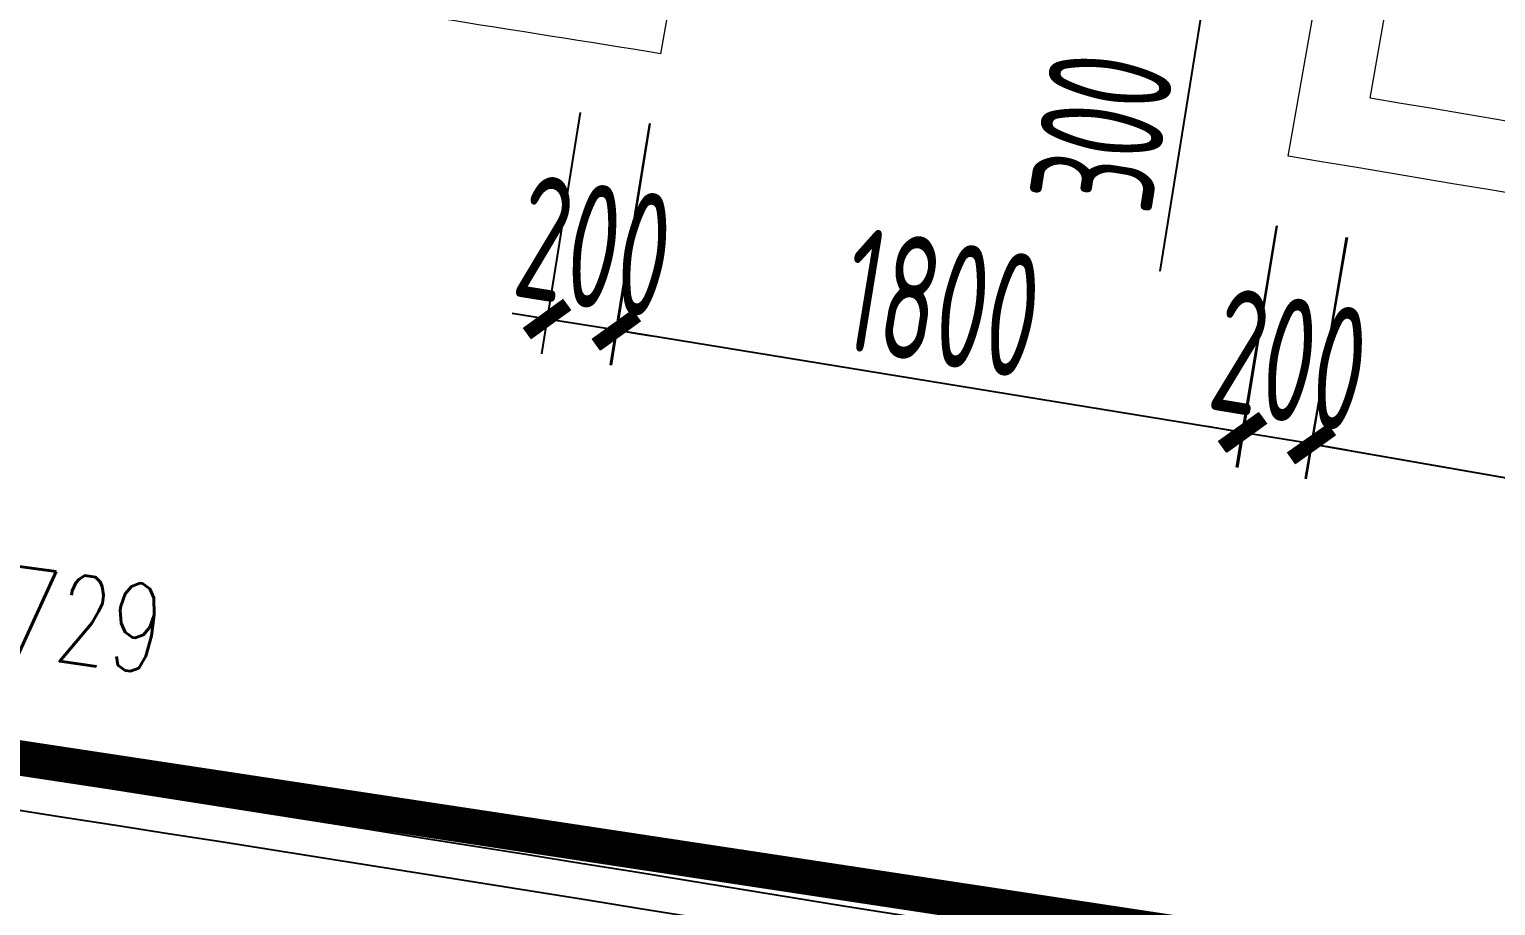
# Model space of a CAD drawing. Header units: millimetres. Extents: x 11677979 to 24947533, y -12764720 to -6308891.
# Drawn here: x 11824418 to 11828572, y -6400220 to -6397738 of the extents above; entities that cross this region are included whole.
import ezdxf
from ezdxf.enums import TextEntityAlignment as Align

# ---------------------------------------------------------------- set-up
doc = ezdxf.new("R2010")
doc.units = ezdxf.units.MM
doc.header["$LTSCALE"] = 10
for name, pattern in [('A2-RG-AXIS$0$CENTER', [2, 1.25, -0.25, 0.25, -0.25]), ('A2-RG-AXIS$0$DOTE', [2.42, 2, -0.2, 0.02, -0.2]), ('A2-RI-F4$0$A2-RG-AXIS$0$CENTER', [2, 1.25, -0.25, 0.25, -0.25]), ('A2-RI-F4$0$A2-RG-AXIS$0$DOTE', [2.42, 2, -0.2, 0.02, -0.2]), ('A2-RI-F4$0$HIDDEN', [0.375, 0.25, -0.125])]:
    doc.linetypes.add(name, pattern=pattern)
for name, color, linetype in [('A2-RB-F4$0$$34$A-DIMS-100', 1, 'Continuous'), ('A2-RB-F4$0$A-DIMS-100', 1, 'Continuous'), ('A2-RG-AXIS$0$A-GRID', 1, 'A2-RG-AXIS$0$CENTER'), ('A2-RI-F4$0$A-STRS-HRAL', 80, 'Continuous'), ('A2-RI-F4$0$A-SYMB-DOOR', 4, 'Continuous'), ('A2-RI-F4$0$A2-RB-F4$0$$34$A-DIMS-100', 1, 'Continuous'), ('A2-RI-F4$0$A2-RB-F4$0$A-DIMS-100', 1, 'Continuous'), ('A2-RI-F4$0$A2-RG-AXIS$0$A-GRID', 1, 'A2-RI-F4$0$A2-RG-AXIS$0$CENTER'), ('A2-RI-F4$0$防火卷帘门', 20, 'Continuous')]:
    doc.layers.add(name, color=color, linetype=linetype)
doc.layers.add('A2-RI-F4$0$A-WALL', color=7, linetype='Continuous', lineweight=5)
doc.styles.add('A2-RB-F4$0$$0$XD2008', font='hzs.shx', dxfattribs={"width": 0.7, "bigfont": 'hztxt.shx'})
doc.styles.add('A2-RB-F4$0$XD2008', font='hzs.shx', dxfattribs={"width": 0.7, "bigfont": 'hztxt.shx'})
doc.styles.add('A2-RI-F4$0$A2-RB-F4$0$$0$XD2008', font='hzs.shx', dxfattribs={"width": 0.7, "bigfont": 'hztxt.shx'})
doc.styles.add('A2-RI-F4$0$A2-RB-F4$0$XD2008', font='hzs.shx', dxfattribs={"width": 0.7, "bigfont": 'hztxt.shx'})
doc.styles.add('A2-RI-F4$0$ECADI-TXT', font='simplex.shx', dxfattribs={"bigfont": 'hztxt.shx'})
doc.dimstyles.new('A2-RB-F4$0$$0$XD100$0', dxfattribs={"dimscale": 100, "dimtxt": 3.5, "dimasz": 1, "dimexe": 1, "dimexo": 2, "dimgap": 0.5, "dimtad": 1, "dimdec": 0, "dimdsep": 46, "dimtxsty": 'A2-RB-F4$0$$0$XD2008', "dimblk1": 'A2-RB-F4$0$$20$_ArchTick', "dimblk2": 'A2-RB-F4$0$$20$_ArchTick', "dimsah": 1, "dimcen": 2.5, "dimclrt": 4, "dimaunit": 1, "dimadec": 0, "dimazin": 0, "dimtfac": 1, "dimtdec": 0, "dimtix": 1, "dimtmove": 2, "dimatfit": 3, "dimfxl": 0, "dimtolj": 1, "dimtzin": 0, "dimarcsym": 0})
doc.dimstyles.new('A2-RB-F4$0$XD100$0', dxfattribs={"dimscale": 100, "dimtxt": 3.5, "dimasz": 1, "dimexe": 1, "dimexo": 2, "dimgap": 0.5, "dimtad": 1, "dimdec": 0, "dimdsep": 46, "dimtxsty": 'A2-RB-F4$0$XD2008', "dimblk1": 'A2-RB-F4$0$_ArchTick', "dimblk2": 'A2-RB-F4$0$_ArchTick', "dimsah": 1, "dimcen": 2.5, "dimclrt": 4, "dimaunit": 1, "dimadec": 0, "dimazin": 0, "dimtfac": 1, "dimtdec": 0, "dimtix": 1, "dimtmove": 1, "dimatfit": 3, "dimfxl": 0, "dimtolj": 1, "dimtzin": 0, "dimarcsym": 0})
doc.dimstyles.new('A2-RI-F4$0$A2-RB-F4$0$$0$XD100$0', dxfattribs={"dimscale": 100, "dimtxt": 3.5, "dimasz": 1, "dimexe": 1, "dimexo": 2, "dimgap": 0.5, "dimtad": 1, "dimdec": 0, "dimdsep": 46, "dimtxsty": 'A2-RI-F4$0$A2-RB-F4$0$$0$XD2008', "dimblk1": 'A2-RI-F4$0$A2-RB-F4$0$$20$_ArchTick', "dimblk2": 'A2-RI-F4$0$A2-RB-F4$0$$20$_ArchTick', "dimsah": 1, "dimcen": 2.5, "dimclrt": 4, "dimaunit": 1, "dimadec": 0, "dimazin": 0, "dimtfac": 1, "dimtdec": 0, "dimtix": 1, "dimtmove": 2, "dimatfit": 3, "dimfxl": 0, "dimtolj": 1, "dimtzin": 0, "dimarcsym": 0})
doc.dimstyles.new('A2-RI-F4$0$A2-RB-F4$0$XD100$0', dxfattribs={"dimscale": 100, "dimtxt": 3.5, "dimasz": 1, "dimexe": 1, "dimexo": 2, "dimgap": 0.5, "dimtad": 1, "dimdec": 0, "dimdsep": 46, "dimtxsty": 'A2-RI-F4$0$A2-RB-F4$0$XD2008', "dimblk1": 'A2-RI-F4$0$A2-RB-F4$0$_ArchTick', "dimblk2": 'A2-RI-F4$0$A2-RB-F4$0$_ArchTick', "dimsah": 1, "dimcen": 2.5, "dimclrt": 4, "dimaunit": 1, "dimadec": 0, "dimazin": 0, "dimtfac": 1, "dimtdec": 0, "dimtix": 1, "dimtmove": 1, "dimatfit": 3, "dimfxl": 0, "dimtolj": 1, "dimtzin": 0, "dimarcsym": 0})

# ---------------------------------------------------------------- blocks, each defined once
blk = doc.blocks.new('A2-RB-F4$0$$20$_ArchTick')
at = {"color": 0, "linetype": 'ByBlock', "const_width": 0.4}
blk.add_lwpolyline([(-0.5, -0.5), (0.5, 0.5)], dxfattribs=at)
blk = doc.blocks.new('*D139')
at = {"layer": 'A2-RB-F4$0$$34$A-DIMS-100', "color": 0, "lineweight": -2, "transparency": 16777216}
for p, q in [((11825978.4, -6397973.3), (11825869, -6398657.6)), ((11826175.9, -6398004.9), (11826066.5, -6398689.2)), ((11825884.8, -6398558.8), (11825786.1, -6398543.1)), ((11826082.3, -6398590.4), (11825884.8, -6398558.8)), ((11826082.3, -6398590.4), (11826181.1, -6398606.2))]:
    blk.add_line(p, q, dxfattribs=at)
at = {"layer": 'Defpoints', "color": 0, "transparency": 16777216}
for p in [(11826010, -6397775.8), (11826207.5, -6397807.4), (11825884.8, -6398558.8)]:
    blk.add_point(p, dxfattribs=at)
at = {"layer": 'A2-RB-F4$0$$34$A-DIMS-100', "color": 0, "lineweight": -2, "transparency": 16777216, "xscale": 100, "yscale": 100, "zscale": 100}
for p, rotation in [((11825884.8, -6398558.8), 350.9186467907394), ((11826082.3, -6398590.4), 170.9186467907394)]:
    blk.add_blockref('A2-RB-F4$0$$20$_ArchTick', p, dxfattribs=dict(at, rotation=rotation))
at = {"layer": 'A2-RB-F4$0$$34$A-DIMS-100', "color": 4, "transparency": 16777216, "insert": (11826019.1, -6398352.5), "char_height": 350, "attachment_point": 5, "rotation": 350.9186, "style": 'A2-RB-F4$0$$0$XD2008'}
blk.add_mtext('\\A1;200', dxfattribs=at)
blk = doc.blocks.new('*D157')
at = {"layer": 'A2-RB-F4$0$$34$A-DIMS-100', "color": 0, "lineweight": -2, "transparency": 16777216}
for p, q in [((11828151, -6398328), (11828032.1, -6399010.8)), ((11828049.3, -6398912.3), (11832058.5, -6399610.3)), ((11832160.2, -6399026.1), (11832041.4, -6399708.8))]:
    blk.add_line(p, q, dxfattribs=at)
at = {"layer": 'Defpoints', "color": 0, "transparency": 16777216}
for p in [(11828185.3, -6398131), (11832194.5, -6398829), (11832058.5, -6399610.3)]:
    blk.add_point(p, dxfattribs=at)
at = {"layer": 'A2-RB-F4$0$$34$A-DIMS-100', "color": 0, "lineweight": -2, "transparency": 16777216, "xscale": 100, "yscale": 100, "zscale": 100}
for p, rotation in [((11828049.3, -6398912.3), 170.1237464175816), ((11832058.5, -6399610.3), 350.1237464175816)]:
    blk.add_blockref('A2-RB-F4$0$$20$_ArchTick', p, dxfattribs=dict(at, rotation=rotation))
at = {"layer": 'A2-RB-F4$0$$34$A-DIMS-100', "color": 4, "transparency": 16777216, "insert": (11830092.5, -6399039.6), "char_height": 350, "attachment_point": 5, "rotation": 350.1237, "style": 'A2-RB-F4$0$$0$XD2008'}
blk.add_mtext('\\A1;4070', dxfattribs=at)
blk = doc.blocks.new('*D159')
at = {"layer": 'A2-RB-F4$0$$34$A-DIMS-100', "color": 0, "lineweight": -2, "transparency": 16777216}
for p, q in [((11826175.3, -6398004.8), (11826063.6, -6398688.7)), ((11827951.9, -6398294.8), (11827840.2, -6398978.8)), ((11827856.3, -6398880.1), (11826079.7, -6398590))]:
    blk.add_line(p, q, dxfattribs=at)
at = {"layer": 'Defpoints', "color": 0, "transparency": 16777216}
for p in [(11826207.5, -6397807.4), (11827984.1, -6398097.4), (11826079.7, -6398590)]:
    blk.add_point(p, dxfattribs=at)
at = {"layer": 'A2-RB-F4$0$$34$A-DIMS-100', "color": 0, "lineweight": -2, "transparency": 16777216, "xscale": 100, "yscale": 100, "zscale": 100}
for p, rotation in [((11826079.7, -6398590), 170.7270962770772), ((11827856.3, -6398880.1), 350.7270962770771)]:
    blk.add_blockref('A2-RB-F4$0$$20$_ArchTick', p, dxfattribs=dict(at, rotation=rotation))
at = {"layer": 'A2-RB-F4$0$$34$A-DIMS-100', "color": 4, "transparency": 16777216, "insert": (11827004.3, -6398513), "char_height": 350, "attachment_point": 5, "rotation": 350.7271, "style": 'A2-RB-F4$0$$0$XD2008'}
blk.add_mtext('\\A1;1800', dxfattribs=at)
blk = doc.blocks.new('*D165')
at = {"layer": 'A2-RB-F4$0$$34$A-DIMS-100', "color": 0, "lineweight": -2, "transparency": 16777216}
for p, q in [((11827951.2, -6398294.7), (11827837.2, -6398978.3)), ((11828148.5, -6398327.6), (11828034.4, -6399011.2)), ((11827853.6, -6398879.6), (11827755, -6398863.2)), ((11828050.9, -6398912.5), (11827853.6, -6398879.6)), ((11828050.9, -6398912.5), (11828149.5, -6398929))]:
    blk.add_line(p, q, dxfattribs=at)
at = {"layer": 'Defpoints', "color": 0, "transparency": 16777216}
for p in [(11827984.1, -6398097.4), (11828181.4, -6398130.3), (11827853.6, -6398879.6)]:
    blk.add_point(p, dxfattribs=at)
at = {"layer": 'A2-RB-F4$0$$34$A-DIMS-100', "color": 0, "lineweight": -2, "transparency": 16777216, "xscale": 100, "yscale": 100, "zscale": 100}
for p, rotation in [((11827853.6, -6398879.6), 350.529164667061), ((11828050.9, -6398912.5), 170.529164667061)]:
    blk.add_blockref('A2-RB-F4$0$$20$_ArchTick', p, dxfattribs=dict(at, rotation=rotation))
at = {"layer": 'A2-RB-F4$0$$34$A-DIMS-100', "color": 4, "transparency": 16777216, "insert": (11827989.3, -6398674.2), "char_height": 350, "attachment_point": 5, "rotation": 350.5292, "style": 'A2-RB-F4$0$$0$XD2008'}
blk.add_mtext('\\A1;200', dxfattribs=at)
blk = doc.blocks.new('A2-RB-F4$0$_ArchTick')
at = {"color": 0, "linetype": 'ByBlock', "const_width": 0.4}
blk.add_lwpolyline([(-0.5, -0.5), (0.5, 0.5)], dxfattribs=at)
blk = doc.blocks.new('*D215')
at = {"layer": 'A2-RB-F4$0$A-DIMS-100', "color": 0, "lineweight": -2, "transparency": 16777216}
for p, q in [((11826513.2, -6397198.1), (11827354.8, -6397332.9)), ((11827208.6, -6397613.3), (11827256.1, -6397317.1)), ((11827232.3, -6397465.2), (11827736.4, -6397702.3)), ((11826465.7, -6397494.2), (11827307.4, -6397629.1)), ((11827736.4, -6397702.3), (11827620.9, -6398423.1))]:
    blk.add_line(p, q, dxfattribs=at)
at = {"layer": 'Defpoints', "color": 0, "transparency": 16777216}
for p in [(11826315.7, -6397166.4), (11827256.1, -6397317.1), (11826268.2, -6397462.6)]:
    blk.add_point(p, dxfattribs=at)
at = {"layer": 'A2-RB-F4$0$A-DIMS-100', "color": 0, "lineweight": -2, "transparency": 16777216, "xscale": 100, "yscale": 100, "zscale": 100}
for p, rotation in [((11827256.1, -6397317.1), 80.89787183850322), ((11827208.6, -6397613.3), 260.8978718385032)]:
    blk.add_blockref('A2-RB-F4$0$_ArchTick', p, dxfattribs=dict(at, rotation=rotation))
at = {"layer": 'A2-RB-F4$0$A-DIMS-100', "color": 4, "transparency": 16777216, "insert": (11827456.5, -6398027.1), "char_height": 350, "attachment_point": 5, "rotation": 80.8979, "style": 'A2-RB-F4$0$XD2008'}
blk.add_mtext('\\A1;300', dxfattribs=at)
blk = doc.blocks.new('A2-RG-AXIS')
at = {"layer": 'A2-RG-AXIS$0$A-GRID', "linetype": 'A2-RG-AXIS$0$DOTE'}
for radius in [304100, 300800]:
    blk.add_arc((11778730.7, -6694178.7), radius, 75.589285, 95.407644, dxfattribs=at)
blk = doc.blocks.new('A2-RI-F4$0$A2-RB-F4$0$$20$_ArchTick')
at = {"color": 0, "linetype": 'ByBlock', "const_width": 0.4}
blk.add_lwpolyline([(-0.5, -0.5), (0.5, 0.5)], dxfattribs=at)
blk = doc.blocks.new('*D664')
at = {"layer": 'A2-RI-F4$0$A2-RB-F4$0$$34$A-DIMS-100', "color": 0, "lineweight": -2, "transparency": 16777216}
for p, q in [((11825978.4, -6397973.3), (11825869, -6398657.6)), ((11826175.9, -6398004.9), (11826066.5, -6398689.2)), ((11825884.8, -6398558.8), (11825786.1, -6398543.1)), ((11826082.3, -6398590.4), (11825884.8, -6398558.8)), ((11826082.3, -6398590.4), (11826181.1, -6398606.2))]:
    blk.add_line(p, q, dxfattribs=at)
at = {"layer": 'Defpoints', "color": 0, "transparency": 16777216}
for p in [(11826010, -6397775.8), (11826207.5, -6397807.4), (11825884.8, -6398558.8)]:
    blk.add_point(p, dxfattribs=at)
at = {"layer": 'A2-RI-F4$0$A2-RB-F4$0$$34$A-DIMS-100', "color": 0, "lineweight": -2, "transparency": 16777216, "xscale": 100, "yscale": 100, "zscale": 100}
for p, rotation in [((11825884.8, -6398558.8), 350.9186467907394), ((11826082.3, -6398590.4), 170.9186467907394)]:
    blk.add_blockref('A2-RI-F4$0$A2-RB-F4$0$$20$_ArchTick', p, dxfattribs=dict(at, rotation=rotation))
at = {"layer": 'A2-RI-F4$0$A2-RB-F4$0$$34$A-DIMS-100', "color": 4, "transparency": 16777216, "insert": (11826019.1, -6398352.5), "char_height": 350, "attachment_point": 5, "rotation": 350.9186, "style": 'A2-RI-F4$0$A2-RB-F4$0$$0$XD2008'}
blk.add_mtext('\\A1;200', dxfattribs=at)
blk = doc.blocks.new('*D682')
at = {"layer": 'A2-RI-F4$0$A2-RB-F4$0$$34$A-DIMS-100', "color": 0, "lineweight": -2, "transparency": 16777216}
for p, q in [((11828151, -6398328), (11828032.1, -6399010.8)), ((11828049.3, -6398912.3), (11832058.5, -6399610.3)), ((11832160.2, -6399026.1), (11832041.4, -6399708.8))]:
    blk.add_line(p, q, dxfattribs=at)
at = {"layer": 'Defpoints', "color": 0, "transparency": 16777216}
for p in [(11828185.3, -6398131), (11832194.5, -6398829), (11832058.5, -6399610.3)]:
    blk.add_point(p, dxfattribs=at)
at = {"layer": 'A2-RI-F4$0$A2-RB-F4$0$$34$A-DIMS-100', "color": 0, "lineweight": -2, "transparency": 16777216, "xscale": 100, "yscale": 100, "zscale": 100}
for p, rotation in [((11828049.3, -6398912.3), 170.1237464175816), ((11832058.5, -6399610.3), 350.1237464175816)]:
    blk.add_blockref('A2-RI-F4$0$A2-RB-F4$0$$20$_ArchTick', p, dxfattribs=dict(at, rotation=rotation))
at = {"layer": 'A2-RI-F4$0$A2-RB-F4$0$$34$A-DIMS-100', "color": 4, "transparency": 16777216, "insert": (11830092.5, -6399039.6), "char_height": 350, "attachment_point": 5, "rotation": 350.1237, "style": 'A2-RI-F4$0$A2-RB-F4$0$$0$XD2008'}
blk.add_mtext('\\A1;4070', dxfattribs=at)
blk = doc.blocks.new('*D684')
at = {"layer": 'A2-RI-F4$0$A2-RB-F4$0$$34$A-DIMS-100', "color": 0, "lineweight": -2, "transparency": 16777216}
for p, q in [((11826175.3, -6398004.8), (11826063.6, -6398688.7)), ((11827951.9, -6398294.8), (11827840.2, -6398978.8)), ((11827856.3, -6398880.1), (11826079.7, -6398590))]:
    blk.add_line(p, q, dxfattribs=at)
at = {"layer": 'Defpoints', "color": 0, "transparency": 16777216}
for p in [(11826207.5, -6397807.4), (11827984.1, -6398097.4), (11826079.7, -6398590)]:
    blk.add_point(p, dxfattribs=at)
at = {"layer": 'A2-RI-F4$0$A2-RB-F4$0$$34$A-DIMS-100', "color": 0, "lineweight": -2, "transparency": 16777216, "xscale": 100, "yscale": 100, "zscale": 100}
for p, rotation in [((11826079.7, -6398590), 170.7270962770772), ((11827856.3, -6398880.1), 350.7270962770771)]:
    blk.add_blockref('A2-RI-F4$0$A2-RB-F4$0$$20$_ArchTick', p, dxfattribs=dict(at, rotation=rotation))
at = {"layer": 'A2-RI-F4$0$A2-RB-F4$0$$34$A-DIMS-100', "color": 4, "transparency": 16777216, "insert": (11827004.3, -6398513), "char_height": 350, "attachment_point": 5, "rotation": 350.7271, "style": 'A2-RI-F4$0$A2-RB-F4$0$$0$XD2008'}
blk.add_mtext('\\A1;1800', dxfattribs=at)
blk = doc.blocks.new('*D690')
at = {"layer": 'A2-RI-F4$0$A2-RB-F4$0$$34$A-DIMS-100', "color": 0, "lineweight": -2, "transparency": 16777216}
for p, q in [((11827951.2, -6398294.7), (11827837.2, -6398978.3)), ((11828148.5, -6398327.6), (11828034.4, -6399011.2)), ((11827853.6, -6398879.6), (11827755, -6398863.2)), ((11828050.9, -6398912.5), (11827853.6, -6398879.6)), ((11828050.9, -6398912.5), (11828149.5, -6398929))]:
    blk.add_line(p, q, dxfattribs=at)
at = {"layer": 'Defpoints', "color": 0, "transparency": 16777216}
for p in [(11827984.1, -6398097.4), (11828181.4, -6398130.3), (11827853.6, -6398879.6)]:
    blk.add_point(p, dxfattribs=at)
at = {"layer": 'A2-RI-F4$0$A2-RB-F4$0$$34$A-DIMS-100', "color": 0, "lineweight": -2, "transparency": 16777216, "xscale": 100, "yscale": 100, "zscale": 100}
for p, rotation in [((11827853.6, -6398879.6), 350.529164667061), ((11828050.9, -6398912.5), 170.529164667061)]:
    blk.add_blockref('A2-RI-F4$0$A2-RB-F4$0$$20$_ArchTick', p, dxfattribs=dict(at, rotation=rotation))
at = {"layer": 'A2-RI-F4$0$A2-RB-F4$0$$34$A-DIMS-100', "color": 4, "transparency": 16777216, "insert": (11827989.3, -6398674.2), "char_height": 350, "attachment_point": 5, "rotation": 350.5292, "style": 'A2-RI-F4$0$A2-RB-F4$0$$0$XD2008'}
blk.add_mtext('\\A1;200', dxfattribs=at)
blk = doc.blocks.new('A2-RI-F4$0$A2-RB-F4$0$_ArchTick')
at = {"color": 0, "linetype": 'ByBlock', "const_width": 0.4}
blk.add_lwpolyline([(-0.5, -0.5), (0.5, 0.5)], dxfattribs=at)
blk = doc.blocks.new('*D740')
at = {"layer": 'A2-RI-F4$0$A2-RB-F4$0$A-DIMS-100', "color": 0, "lineweight": -2, "transparency": 16777216}
for p, q in [((11826513.2, -6397198.1), (11827354.8, -6397332.9)), ((11827208.6, -6397613.3), (11827256.1, -6397317.1)), ((11827232.3, -6397465.2), (11827736.4, -6397702.3)), ((11826465.7, -6397494.2), (11827307.4, -6397629.1)), ((11827736.4, -6397702.3), (11827620.9, -6398423.1))]:
    blk.add_line(p, q, dxfattribs=at)
at = {"layer": 'Defpoints', "color": 0, "transparency": 16777216}
for p in [(11826315.7, -6397166.4), (11827256.1, -6397317.1), (11826268.2, -6397462.6)]:
    blk.add_point(p, dxfattribs=at)
at = {"layer": 'A2-RI-F4$0$A2-RB-F4$0$A-DIMS-100', "color": 0, "lineweight": -2, "transparency": 16777216, "xscale": 100, "yscale": 100, "zscale": 100}
for p, rotation in [((11827256.1, -6397317.1), 80.89787183850322), ((11827208.6, -6397613.3), 260.8978718385032)]:
    blk.add_blockref('A2-RI-F4$0$A2-RB-F4$0$_ArchTick', p, dxfattribs=dict(at, rotation=rotation))
at = {"layer": 'A2-RI-F4$0$A2-RB-F4$0$A-DIMS-100', "color": 4, "transparency": 16777216, "insert": (11827456.5, -6398027.1), "char_height": 350, "attachment_point": 5, "rotation": 80.8979, "style": 'A2-RI-F4$0$A2-RB-F4$0$XD2008'}
blk.add_mtext('\\A1;300', dxfattribs=at)
blk = doc.blocks.new('A2-RI-F4$0$A2-RG-AXIS')
at = {"layer": 'A2-RI-F4$0$A2-RG-AXIS$0$A-GRID', "linetype": 'A2-RI-F4$0$A2-RG-AXIS$0$DOTE'}
for radius in [304100, 300800]:
    blk.add_arc((11778730.7, -6694178.7), radius, 75.589285, 95.407644, dxfattribs=at)
blk = doc.blocks.new('A2-RI-F4$0$ECADI-TAG-DOOR')
blk = doc.blocks.new('A2-RB-F4')
at = {"layer": 'A2-RB-F4$0$$34$A-DIMS-100'}
for p1, p2, distance, picture, middle in [((11826207.5, -6397807.4), (11826010, -6397775.8), 793, '*D139', (11826019.1, -6398352.5)), ((11827984.1, -6398097.4), (11826207.5, -6397807.4), 793, '*D159', (11827004.3, -6398513)), ((11828181.4, -6398130.3), (11827984.1, -6398097.4), 793, '*D165', (11827989.3, -6398674.2)), ((11828185.3, -6398131), (11832194.5, -6398829), -793, '*D157', (11830092.5, -6399039.6))]:
    dim = blk.add_aligned_dim(p1=p1, p2=p2, distance=distance, dimstyle='A2-RB-F4$0$$0$XD100$0', dxfattribs=at)
    dim.commit()
    dim.dimension.update_dxf_attribs({"geometry": picture, "text_midpoint": middle})
at = {"layer": 'A2-RB-F4$0$A-DIMS-100'}
dim = blk.add_linear_dim(base=(11827256.1, -6397317.1), p1=(11826268.2, -6397462.6), p2=(11826315.7, -6397166.4), angle=80.8979, dimstyle='A2-RB-F4$0$XD100$0', dxfattribs=at)
dim.commit()
dim.dimension.update_dxf_attribs({"geometry": '*D215', "text_midpoint": (11827728.5, -6397751.7), "dimtype": 129})
blk = doc.blocks.new('A2-RI-F4$0$A2-RB-F4')
at = {"layer": 'A2-RI-F4$0$A2-RB-F4$0$$34$A-DIMS-100'}
for p1, p2, distance, picture, middle in [((11826207.5, -6397807.4), (11826010, -6397775.8), 793, '*D664', (11826019.1, -6398352.5)), ((11827984.1, -6398097.4), (11826207.5, -6397807.4), 793, '*D684', (11827004.3, -6398513)), ((11828181.4, -6398130.3), (11827984.1, -6398097.4), 793, '*D690', (11827989.3, -6398674.2)), ((11828185.3, -6398131), (11832194.5, -6398829), -793, '*D682', (11830092.5, -6399039.6))]:
    dim = blk.add_aligned_dim(p1=p1, p2=p2, distance=distance, dimstyle='A2-RI-F4$0$A2-RB-F4$0$$0$XD100$0', dxfattribs=at)
    dim.commit()
    dim.dimension.update_dxf_attribs({"geometry": picture, "text_midpoint": middle})
at = {"layer": 'A2-RI-F4$0$A2-RB-F4$0$A-DIMS-100'}
dim = blk.add_linear_dim(base=(11827256.1, -6397317.1), p1=(11826268.2, -6397462.6), p2=(11826315.7, -6397166.4), angle=80.8979, dimstyle='A2-RI-F4$0$A2-RB-F4$0$XD100$0', dxfattribs=at)
dim.commit()
dim.dimension.update_dxf_attribs({"geometry": '*D740', "text_midpoint": (11827728.5, -6397751.7), "dimtype": 129})
blk = doc.blocks.new('A2-RI-F4')
at = {"layer": 'A2-RI-F4$0$A-STRS-HRAL', "ltscale": 0.25}
for radius, start, end in [(297850, 78.329141, 82.070861), (297750, 78.348384, 82.051612)]:
    blk.add_arc((11778730.7, -6694178.7), radius, start, end, dxfattribs=at)
at = {"layer": 'A2-RI-F4$0$A-WALL'}
for p, q in [((11827984.1, -6398097.4), (11828374.6, -6395881.5)), ((11828216.1, -6397933.4), (11828571.9, -6395914.4)), ((11826207.5, -6397807.4), (11826268.2, -6397462.6))]:
    blk.add_line(p, q, dxfattribs=at)
for radius, start, end in [(300150, 80.898912, 81.384918), (300350, 79.424241, 80.516761), (300150, 79.386326, 80.555281)]:
    blk.add_arc((11778730.7, -6694178.7), radius, start, end, dxfattribs=at)
at = {"layer": 'A2-RI-F4$0$防火卷帘门', "linetype": 'A2-RI-F4$0$HIDDEN', "ltscale": 3, "const_width": 100}
blk.add_lwpolyline([(11806586.8, -6395274.5), (11806375.8, -6397514, -0.028728), (11840199.4, -6402638.3), (11839322.6, -6406796.9)], format="xyb", dxfattribs=at)
for name in ['A2-RI-F4$0$A2-RG-AXIS', 'A2-RI-F4$0$A2-RB-F4']:
    blk.add_blockref(name, (0, 0))
at = {"layer": 'A2-RI-F4$0$A-SYMB-DOOR'}
ref = blk.add_blockref('A2-RI-F4$0$ECADI-TAG-DOOR', (11824066.9, -6400198.5), dxfattribs=dict(at, xscale=99.99999999969263, yscale=99.99999999969263, zscale=99.99999999969263, rotation=352.1259752035248))
ref.add_attrib('门窗主编号1', 'FJM', dxfattribs={"height": 250, "rotation": 352.126, "style": 'A2-RI-F4$0$ECADI-TXT', "width": 0.7}).set_placement((11823938.9, -6399445.4), align=Align.RIGHT)
ref.add_attrib('门窗主编号2', '40729', (11824036.3, -6399463.1, 333.3), dxfattribs={"height": 250, "rotation": 352.126, "style": 'A2-RI-F4$0$ECADI-TXT', "width": 0.7})

msp = doc.modelspace()

# ---------------------------------------------------------------- block references
for name in ['A2-RI-F4', 'A2-RG-AXIS', 'A2-RB-F4']:
    msp.add_blockref(name, (0, 0))

doc.saveas('drawing.dxf')
